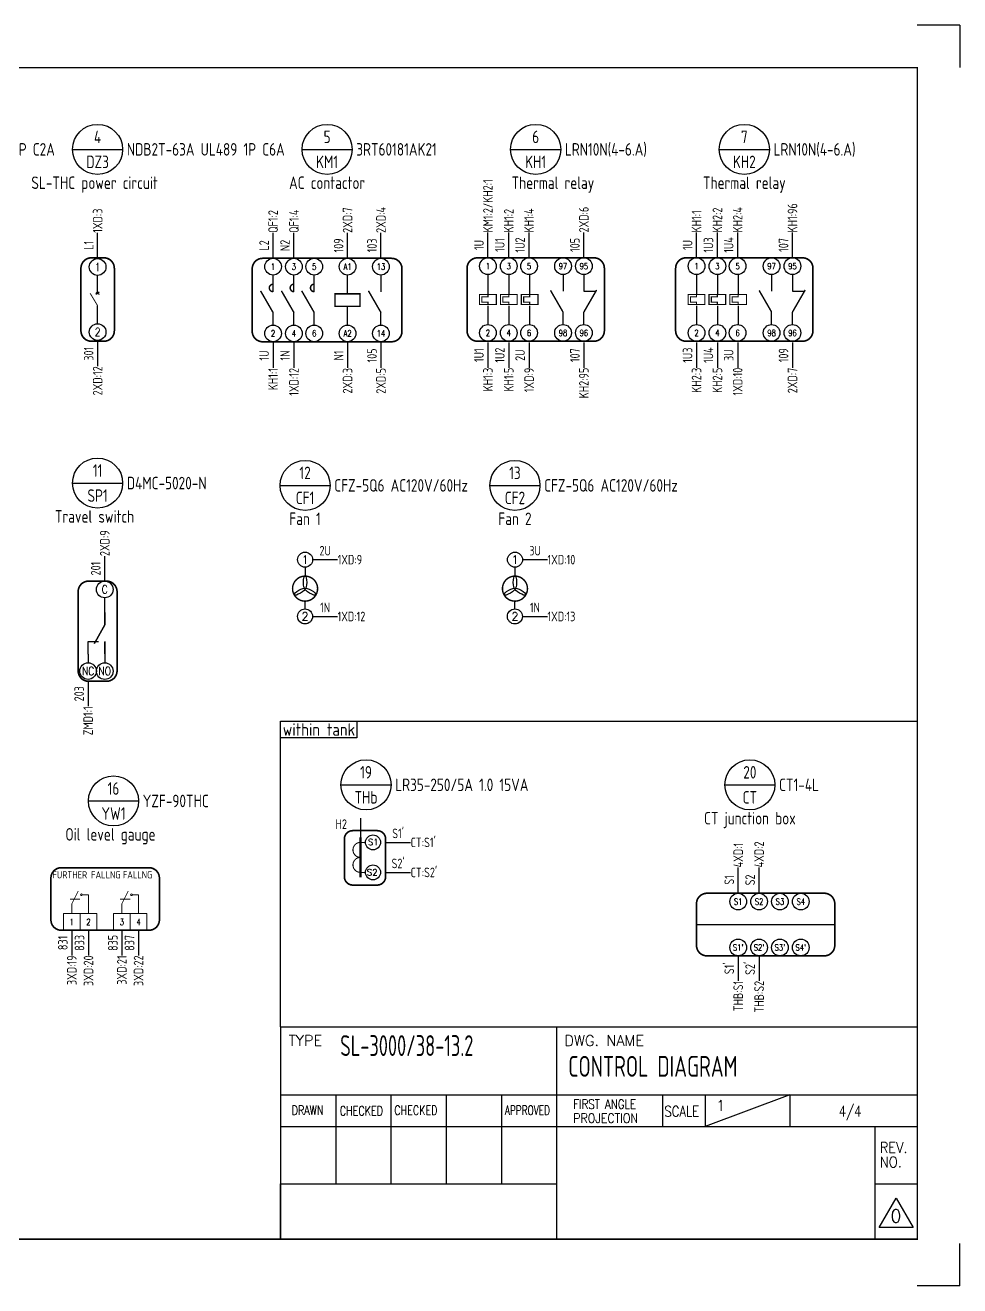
# Model space of a CAD drawing. Header units: millimetres. Extents: x 3839 to 6700, y -15967 to -14234.
# Drawn here: x 5437.4 to 5661.5, y -15966.7 to -15664.5 of the extents above; entities that cross this region are included whole.
import ezdxf
from ezdxf.enums import TextEntityAlignment as Align

# ---------------------------------------------------------------- set-up
doc = ezdxf.new("R2010")
doc.units = ezdxf.units.MM
doc.linetypes.add('DASHDOT', pattern=[1, 0.5, -0.25, 0, -0.25])
doc.layers.get('0').update_dxf_attribs({"lineweight": 15})
for name, color, linetype in [('03', 4, 'Continuous'), ('1', 4, 'Continuous'), ('2', 3, 'Continuous'), ('BORDER', 15, 'Continuous'), ('LY_Partlib2', 7, 'Continuous'), ('LY_TEXT', 7, 'Continuous'), ('MARK', 2, 'Continuous'), ('MXB', 4, 'Continuous'), ('TEXT', 7, 'Continuous')]:
    doc.layers.add(name, color=color, linetype=linetype)
doc.layers.add('paper', color=254, linetype='Continuous', plot=False)
doc.layers.add('铁心', color=3, linetype='Continuous', lineweight=0)
doc.styles.add('DXFS', font='gbenor.shx', dxfattribs={"bigfont": 'gbcbig.shx'})
doc.styles.add('LEAD1', font='complex', dxfattribs={"width": 0.8, "bigfont": 'ahztxt'})
doc.styles.add('MY-GB', font='gbenor.shx', dxfattribs={"width": 0.9, "bigfont": 'gbcbig.shx'})
doc.styles.add('ROMANC', font='romanc')
doc.styles.add('ROMANS', font='romans.shx', dxfattribs={"oblique": 5})
doc.styles.get("Standard").update_dxf_attribs({"font": 'txt', "bigfont": 'gbcbig.shx'})

# ---------------------------------------------------------------- blocks, each defined once
blk = doc.blocks.new('4CA8525D228ADFD39797FB812D361A2E_CDBK-1P')
at = {"color": 7}
blk.add_line((0, 1.5), (0, 5.8), dxfattribs=at)
for p, q in [((0.39, 1.76), (-0.4, 1.24)), ((-0.4, 1.72), (0.39, 1.25)), ((0, -5.8), (0, -1.5))]:
    blk.add_line(p, q)
at = {"const_width": 0.21}
blk.add_lwpolyline([(0, -1.5), (-1.8, 1.5)], dxfattribs=at)
for centre in [(0, 7.8), (0, -7.8)]:
    blk.add_circle(centre, 2)
at = {"layer": 'BORDER', "color": 15, "const_width": 0.4}
blk.add_lwpolyline([(-1.5, -10), (1.5, -10, 0.414214), (4, -7.5), (4, 7.5, 0.414214), (1.5, 10), (-1.5, 10, 0.414214), (-4, 7.5), (-4, -7.5, 0.414214)], format="xyb", close=True, dxfattribs=at)
at = {"color": 2, "width": 0.8}
for s, p in [('1', (0, 7.8)), ('2', (0, -7.8))]:
    blk.add_text(s, height=2, dxfattribs=at).set_placement(p, align=Align.MIDDLE_CENTER)
blk = doc.blocks.new('BCAA3560363A067AEBA006E471909DAE_3RT6')
at = {"color": 7}
for p, q in [((-12.95, 2), (-12.95, 6)), ((-7.95, 2), (-7.95, 6)), ((-3.09, 2), (-3.09, 6)), ((4.91, 1.5), (4.91, 6)), ((12.91, 6), (12.91, 2)), ((-12.95, -6), (-12.95, -3)), ((-7.95, -6), (-7.95, -3)), ((-3.09, -6), (-3.09, -3)), ((4.91, -6), (4.91, -1.5)), ((12.91, -6), (12.91, -3))]:
    blk.add_line(p, q, dxfattribs=at)
at = {"color": 15, "linetype": 'DASHDOT', "ltscale": 10, "const_width": 0.4}
blk.add_lwpolyline([(15.45, -10), (-15.45, -10, -0.414214), (-17.95, -7.5), (-17.95, 7.5, -0.414214), (-15.45, 10), (15.45, 10, -0.414214), (17.95, 7.5), (17.95, -7.5, -0.414214)], format="xyb", close=True, dxfattribs=at)
at = {"color": 7, "const_width": 0.35}
for points in [[(-12.95, 3.8, 1), (-12.95, 2, 1)], [(-7.95, 3.8, 1), (-7.95, 2, 1)], [(-3.09, 3.8, 1), (-3.09, 2, 1)]]:
    blk.add_lwpolyline(points, format="xyb", dxfattribs=at)
for points in [[(-12.95, -3), (-15.95, 2.2)], [(-7.95, -3), (-10.95, 2.2)], [(-3.09, -3), (-6.09, 2.2)], [(12.91, -3), (9.91, 2.2)]]:
    blk.add_lwpolyline(points, dxfattribs=at)
blk.add_lwpolyline([(1.91, 1.5), (1.91, -1.5), (7.91, -1.5), (7.91, 1.5)], close=True, dxfattribs=at)
at = {"layer": 'LY_Partlib2'}
for centre in [(-12.95, 8), (-7.95, 8), (-3.09, 8), (4.91, 8), (12.91, 8), (-12.95, -8), (-7.95, -8), (-3.09, -8), (4.91, -8), (12.91, -8)]:
    blk.add_circle(centre, 2, dxfattribs=at)
at = {"color": 2, "style": 'LEAD1', "width": 0.8}
for s, p in [('1', (-12.95, 8)), ('3', (-7.95, 8)), ('5', (-3.09, 8)), ('A1', (4.91, 8)), ('13', (12.91, 8)), ('2', (-12.95, -8)), ('4', (-7.95, -8)), ('6', (-3.09, -8)), ('A2', (4.91, -8)), ('14', (12.91, -8))]:
    blk.add_text(s, height=1.5, dxfattribs=at).set_placement(p, align=Align.MIDDLE_CENTER)
blk = doc.blocks.new('BDA6CBBFF1F75244D90378F6E38C60C1_3RU6')
at = {"color": 7}
for p, q in [((-11.46, 6.13), (-11.46, 1.33)), ((-6.46, 6.13), (-6.46, 1.33)), ((-1.46, 6.13), (-1.46, 1.33)), ((6.54, 6.13), (6.54, 2.13)), ((11.54, 6.13), (11.54, 2.13)), ((11.54, 2.13), (14.43, 2.13)), ((-11.46, -1.37), (-11.46, -5.87)), ((-6.46, -1.37), (-6.46, -5.87)), ((-1.46, -1.37), (-1.46, -5.87)), ((6.54, -5.87), (6.54, -2.87)), ((11.54, -5.87), (11.54, -2.87))]:
    blk.add_line(p, q, dxfattribs=at)
at = {"color": 15, "linetype": 'DASHDOT', "ltscale": 10, "const_width": 0.4}
blk.add_lwpolyline([(13.95, -9.87), (-13.96, -9.87, -0.414214), (-16.46, -7.37), (-16.46, 7.63, -0.414214), (-13.96, 10.13), (13.95, 10.13, -0.414214), (16.45, 7.63), (16.45, -7.37, -0.414214)], format="xyb", close=True, dxfattribs=at)
at = {"color": 7, "const_width": 0.28}
for points in [[(-13.46, 1.33), (-13.46, -1.07), (-9.46, -1.07), (-9.46, 1.33)], [(-8.46, 1.33), (-8.46, -1.07), (-4.46, -1.07), (-4.46, 1.33)], [(-3.46, 1.33), (-3.46, -1.07), (0.54, -1.07), (0.54, 1.33)]]:
    blk.add_lwpolyline(points, close=True, dxfattribs=at)
at = {"color": 7}
for points, const_width in [([(-11.46, 1.33), (-11.46, 0.77), (-12.9, 0.77), (-12.9, -0.51), (-11.46, -0.51), (-11.46, -1.07)], 0.28), ([(-6.46, 1.33), (-6.46, 0.77), (-7.9, 0.77), (-7.9, -0.51), (-6.46, -0.51), (-6.46, -1.07)], 0.28), ([(-1.46, 1.33), (-1.46, 0.77), (-2.9, 0.77), (-2.9, -0.51), (-1.46, -0.51), (-1.46, -1.07)], 0.28), ([(6.54, -2.87), (3.54, 2.33)], 0.35), ([(11.54, -2.87), (14.59, 2.41)], 0.35)]:
    blk.add_lwpolyline(points, dxfattribs=dict(at, const_width=const_width))
at = {"layer": 'LY_Partlib2'}
for centre in [(-11.46, 8.13), (-6.46, 8.13), (-1.6, 8.13), (6.54, 8.13), (11.54, 8.13), (-11.46, -7.87), (-6.46, -7.87), (-1.6, -7.87), (6.54, -7.87), (11.54, -7.87)]:
    blk.add_circle(centre, 2, dxfattribs=at)
at = {"color": 2, "style": 'LEAD1', "width": 0.8}
for s, p in [('1', (-11.46, 8.13)), ('3', (-6.46, 8.13)), ('5', (-1.6, 8.13)), ('97', (6.54, 8.13)), ('95', (11.54, 8.13)), ('2', (-11.46, -7.87)), ('4', (-6.46, -7.87)), ('6', (-1.6, -7.87)), ('98', (6.54, -7.87)), ('96', (11.54, -7.87))]:
    blk.add_text(s, height=1.5, dxfattribs=at).set_placement(p, align=Align.MIDDLE_CENTER)
blk = doc.blocks.new('AZ7310')
at = {"color": 7}
for p, q in [((2, 4.28), (2, 1.28)), ((2, 4.28), (2, 1.28)), ((2, 4.28), (2, 1.28)), ((2, 4.28), (2, 1.28)), ((2, 1.28), (-0.5, -3.22)), ((-2, -5.72), (-2, -2.72)), ((-2, -2.72), (0.5, -2.72)), ((2, -2.72), (2, -5.72)), ((2, -2.72), (2, -5.72)), ((2, -2.72), (2, -5.72)), ((2, -2.72), (2, -5.72))]:
    blk.add_line(p, q, dxfattribs=at)
at = {"color": 7, "const_width": 0.35}
for points in [[(2, 4.28), (2, 1.28)], [(2, 4.28), (2, 1.28)], [(2, 1.28), (-0.5, -3.22)], [(-2, -2.72), (-2, -5.72)], [(0.5, -2.72), (-2, -2.72)], [(2, -2.72), (2, -5.72)], [(2, -2.72), (2, -5.72)]]:
    blk.add_lwpolyline(points, dxfattribs=at)
at = {"layer": 'TEXT', "color": 0}
for p, q in [((2, 5.41), (2, 7.79)), ((2, 4.28), (2, 5.41)), ((-2, -5.72), (-2, -7.78)), ((2, -5.72), (2, -7.79)), ((2, -11.79), (2, -11.79))]:
    blk.add_line(p, q, dxfattribs=at)
for centre in [(2, 9.79), (-2, -9.78), (2, -9.79)]:
    blk.add_circle(centre, 2, dxfattribs=at)
at = {"layer": 'TEXT', "color": 2, "style": 'LEAD1', "width": 0.8}
for s, p in [('C', (2, 9.79)), ('NC', (-2, -9.78)), ('NO', (2, -9.79))]:
    blk.add_text(s, height=2, dxfattribs=at).set_placement(p, align=Align.MIDDLE)
blk = doc.blocks.new('75E3BA70FDA021288FC9CBEAAF4B12C3_AZ7130')
at = {"color": 15}
blk.add_lwpolyline([(-2.16, -12.23, 0.4, 0.4, 0), (2.16, -12.23, 0.4, 0.4, 0.414214), (4.66, -9.73, 0.4, 0.4, 0), (4.66, 9.28, 0.4, 0.4, 0.414214), (2.16, 11.78, 0.4, 0.4, 0), (-2.16, 11.78, 0.4, 0.4, 0.414214), (-4.66, 9.28, 0.4, 0.4, 0), (-4.66, -9.73, 0.4, 0.4, 0.414214)], format="xyseb", close=True, dxfattribs=at)
blk.add_blockref('AZ7310', (-0.29, 0))
blk = doc.blocks.new('AE0DE3D67C398DD5B121099B6AFDF779_FS-220V')
at = {"color": 7}
for p, q in [((0, 4.86), (0, 2.86)), ((0, -5.14), (0, -3.14))]:
    blk.add_line(p, q, dxfattribs=at)
at = {"color": 7, "const_width": 0.35}
blk.add_lwpolyline([(0, 2.86, 1), (0, -3.14, 1), (0, 2.86, -0.185156)], format="xyb", dxfattribs=at)
for centre in [(0.01, 6.81), (-0.01, -6.8)]:
    blk.add_circle(centre, 1.8)
at = {"color": 7, "lineweight": 30}
for centre, major_axis in [((-1.3, -0.89), (1.3, 0.75)), ((0, 1.36), (0, -1.5)), ((1.3, -0.89), (-1.3, 0.75))]:
    blk.add_ellipse(centre, major_axis=major_axis, ratio=0.266667, dxfattribs=at)
at = {"color": 2, "style": 'ROMANC'}
for s, p in [('1', (0.01, 6.81)), ('2', (-0.01, -6.8))]:
    blk.add_text(s, height=1.98, dxfattribs=at).set_placement(p, align=Align.MIDDLE)
blk = doc.blocks.new('466CDD1B2116BE26E43F0573AE26F031_BH-066 200-5')
at = {"color": 7, "const_width": 0.252}
for points in [[(-1.09, 0.11, -1), (-1.09, 3.71), (0.11, 3.71)], [(0.11, -3.49), (-1.09, -3.49, -1), (-1.09, 0.11, -2.414214)]]:
    blk.add_lwpolyline(points, format="xyb", dxfattribs=at)
at = {"color": 7, "const_width": 0.504}
blk.add_lwpolyline([(-1.09, -4.69), (-1.09, 4.91)], dxfattribs=at)
for centre in [(1.91, 3.71), (1.91, -3.49)]:
    blk.add_circle(centre, 1.8)
at = {"layer": 'BORDER'}
blk.add_lwpolyline([(-2.95, -6.52, 0.4, 0.4, 0), (2.94, -6.52, 0.4, 0.4, 0.414214), (4.94, -4.52, 0.4, 0.4, 0), (4.94, 4.52, 0.4, 0.4, 0.414214), (2.94, 6.52, 0.4, 0.4, 0), (-2.95, 6.52, 0.4, 0.4, 0.414214), (-4.95, 4.52, 0.4, 0.4, 0), (-4.95, -4.52, 0.4, 0.4, 0.414214)], format="xyseb", close=True, dxfattribs=at)
at = {"layer": 'MARK', "style": 'ROMANC'}
for s, p in [('S1', (0.71, 3.05)), ('S2', (0.44, -4.23))]:
    blk.add_text(s, height=1.498, dxfattribs=at).set_placement(p)

msp = doc.modelspace()

# ---------------------------------------------------------------- linework, layer by layer
at = {"linetype": 'Continuous'}
for p, q in [((5448.21, -15873.97), (5450.57, -15873.97)), ((5448.61, -15875.11), (5450.1, -15872.09)), ((5451.11, -15872.95), (5452.61, -15872.95)), ((5452.61, -15877.45), (5452.61, -15872.95)), ((5460.21, -15873.97), (5462.57, -15873.97)), ((5460.61, -15875.11), (5462.1, -15872.09)), ((5463.11, -15872.95), (5464.61, -15872.95)), ((5464.61, -15877.45), (5464.61, -15872.95)), ((5448.61, -15877.45), (5448.61, -15875.11)), ((5460.61, -15877.45), (5460.61, -15875.11))]:
    msp.add_line(p, q, dxfattribs=at)
at = {"color": 15, "linetype": 'DASHDOT', "ltscale": 10, "const_width": 0.4}
for points in [[(5467.11, -15881.45), (5446.11, -15881.45, -0.414214), (5443.61, -15878.95), (5443.61, -15868.95, -0.414214), (5446.11, -15866.45), (5467.11, -15866.45, -0.414214), (5469.61, -15868.95), (5469.61, -15878.95, -0.414214)], [(5629, -15887.58), (5600.86, -15887.58, -0.414214), (5598.36, -15885.08), (5598.36, -15875.08, -0.414214), (5600.86, -15872.58), (5629, -15872.58, -0.414214), (5631.5, -15875.08), (5631.5, -15885.08, -0.414214)]]:
    msp.add_lwpolyline(points, format="xyb", close=True, dxfattribs=at)
for points in [[(5446.61, -15877.45), (5450.61, -15877.45), (5450.61, -15881.45), (5446.61, -15881.45)], [(5446.61, -15877.45), (5454.61, -15877.45), (5454.61, -15881.45), (5446.61, -15881.45)], [(5458.61, -15877.45), (5462.61, -15877.45), (5462.61, -15881.45), (5458.61, -15881.45)], [(5462.61, -15877.45), (5466.61, -15877.45), (5466.61, -15881.45), (5462.61, -15881.45)]]:
    msp.add_lwpolyline(points, close=True)
at = {"linetype": 'Continuous'}
for centre in [(5450.9, -15872.95), (5462.9, -15872.95)]:
    msp.add_circle(centre, 0.204, dxfattribs=at)
for points in [[(5449.97, -15873.88), (5449.97, -15874.07), (5450.57, -15873.97)], [(5461.97, -15873.88), (5461.97, -15874.07), (5462.57, -15873.97)]]:
    msp.add_solid(points, dxfattribs=at)
at = {"layer": '1', "const_width": 0.356}
msp.add_lwpolyline([(5260.56, -15955.49), (5651.29, -15955.49), (5651.29, -15674.65), (5260.56, -15674.65), (5260.56, -15955.49)], dxfattribs=at)
at = {"layer": '2'}
for p, q in [((5498.66, -15904.61), (5651.29, -15904.61)), ((5498.66, -15904.61), (5498.66, -15955.49)), ((5564.8, -15904.61), (5564.8, -15955.49)), ((5498.66, -15920.89), (5651.29, -15920.89)), ((5511.89, -15920.89), (5511.89, -15942.23)), ((5525.12, -15920.89), (5525.12, -15942.23)), ((5538.35, -15920.89), (5538.35, -15942.23)), ((5551.58, -15920.89), (5551.58, -15942.23)), ((5590.24, -15920.89), (5590.24, -15928.52)), ((5620.77, -15920.89), (5600.42, -15928.52)), ((5600.42, -15920.89), (5600.42, -15928.52)), ((5620.77, -15920.89), (5620.77, -15928.52)), ((5498.66, -15928.52), (5564.8, -15928.52)), ((5564.8, -15928.52), (5651.29, -15928.52)), ((5641.12, -15928.52), (5641.12, -15955.49)), ((5498.66, -15942.23), (5564.8, -15942.23)), ((5498.66, -15955.46), (5498.66, -15942.23)), ((5641.12, -15942.23), (5651.29, -15942.23)), ((5642.14, -15952.69), (5646.21, -15945.64)), ((5646.21, -15945.64), (5650.28, -15952.69)), ((5650.28, -15952.69), (5642.14, -15952.69))]:
    msp.add_line(p, q, dxfattribs=at)
at = {"layer": 'LY_Partlib2'}
for p, q in [((5498.66, -15831.34), (5516.93, -15831.34)), ((5498.66, -15904.61), (5498.66, -15831.34)), ((5498.66, -15831.34), (5651.29, -15831.34)), ((5516.93, -15831.34), (5516.93, -15835.32)), ((5516.93, -15835.32), (5498.66, -15835.32)), ((5517.81, -15854.59), (5517.81, -15859.18)), ((5598.36, -15880.08), (5631.5, -15880.08))]:
    msp.add_line(p, q, dxfattribs=at)
for centre in [(5608.36, -15874.58), (5613.36, -15874.58), (5618.36, -15874.58), (5623.36, -15874.58), (5608.36, -15885.58), (5613.36, -15885.58), (5618.36, -15885.58), (5623.36, -15885.58)]:
    msp.add_circle(centre, 2, dxfattribs=at)
at = {"layer": 'LY_TEXT'}
for p, q in [((5454.81, -15720.24), (5454.81, -15714.24)), ((5496.86, -15720.27), (5496.86, -15714.27)), ((5501.86, -15720.27), (5501.86, -15714.27)), ((5514.72, -15720.27), (5514.72, -15714.27)), ((5522.72, -15720.27), (5522.72, -15714.27)), ((5548.36, -15720.16), (5548.36, -15714.16)), ((5553.36, -15720.16), (5553.36, -15714.16)), ((5558.22, -15720.16), (5558.22, -15714.16)), ((5571.36, -15720.16), (5571.36, -15714.16)), ((5598.37, -15720.16), (5598.37, -15714.16)), ((5603.37, -15720.16), (5603.37, -15714.16)), ((5608.23, -15720.16), (5608.23, -15714.16)), ((5621.37, -15720.16), (5621.37, -15714.16)), ((5454.81, -15740.24), (5454.81, -15746.24)), ((5496.86, -15740.65), (5496.86, -15746.65)), ((5501.86, -15740.65), (5501.86, -15746.65)), ((5514.72, -15740.65), (5514.72, -15746.65)), ((5522.72, -15740.65), (5522.72, -15746.65)), ((5548.36, -15740.58), (5548.36, -15746.58)), ((5553.36, -15740.58), (5553.36, -15746.58)), ((5558.22, -15740.58), (5558.22, -15746.58)), ((5571.36, -15740.58), (5571.36, -15746.58)), ((5598.37, -15740.58), (5598.37, -15746.58)), ((5603.37, -15740.58), (5603.37, -15746.58)), ((5608.23, -15740.58), (5608.23, -15746.58)), ((5621.37, -15740.58), (5621.37, -15746.58)), ((5456.51, -15797.74), (5456.51, -15791.74)), ((5506.34, -15792.6), (5512.34, -15792.6)), ((5556.65, -15792.6), (5562.65, -15792.6)), ((5506.32, -15806.22), (5512.32, -15806.22)), ((5556.63, -15806.22), (5562.63, -15806.22)), ((5452.51, -15821.75), (5452.51, -15827.75)), ((5523.83, -15860.38), (5529.83, -15860.38)), ((5523.83, -15867.58), (5529.83, -15867.58)), ((5608.36, -15872.38), (5608.36, -15866.38)), ((5613.36, -15872.38), (5613.36, -15866.38)), ((5448.61, -15881.48), (5448.61, -15887.48)), ((5452.61, -15881.48), (5452.61, -15887.48)), ((5460.61, -15881.48), (5460.61, -15887.48)), ((5464.61, -15881.48), (5464.61, -15887.48)), ((5608.36, -15887.58), (5608.36, -15893.58)), ((5613.36, -15887.58), (5613.36, -15893.58))]:
    msp.add_line(p, q, dxfattribs=at)
at = {"layer": 'MARK'}
for p, q in [((5448.8, -15694.24), (5460.8, -15694.24)), ((5503.81, -15694.24), (5515.81, -15694.24)), ((5553.81, -15694.24), (5565.81, -15694.24)), ((5603.82, -15694.24), (5615.82, -15694.24)), ((5448.8, -15774.24), (5460.8, -15774.24)), ((5498.53, -15774.8), (5510.53, -15774.8)), ((5548.84, -15774.8), (5560.84, -15774.8)), ((5513.14, -15846.58), (5525.14, -15846.58)), ((5605.15, -15846.58), (5617.15, -15846.58)), ((5452.61, -15850.45), (5464.61, -15850.45))]:
    msp.add_line(p, q, dxfattribs=at)
for centre in [(5454.8, -15694.24), (5509.81, -15694.24), (5559.81, -15694.24), (5609.82, -15694.24), (5454.8, -15774.24), (5504.53, -15774.8), (5554.84, -15774.8), (5519.14, -15846.58), (5611.15, -15846.58), (5458.61, -15850.45)]:
    msp.add_circle(centre, 6, dxfattribs=at)
at = {"layer": 'paper'}
for p, q in [((5661.47, -15664.47), (5651.29, -15664.47)), ((5661.47, -15664.47), (5661.47, -15674.65)), ((5661.47, -15966.68), (5661.47, -15956.51)), ((5661.47, -15966.68), (5651.29, -15966.68))]:
    msp.add_line(p, q, dxfattribs=at)
at = {"layer": '铁心'}
msp.add_lwpolyline([(5561.62, -15904.61), (5651.29, -15904.61), (5651.29, -15909.87)], dxfattribs=at)

# ---------------------------------------------------------------- block references
at = {"layer": 'LY_Partlib2'}
for name, p in [('4CA8525D228ADFD39797FB812D361A2E_CDBK-1P', (5454.81, -15730.24)), ('BCAA3560363A067AEBA006E471909DAE_3RT6', (5509.81, -15730.36)), ('BDA6CBBFF1F75244D90378F6E38C60C1_3RU6', (5559.82, -15730.37)), ('BDA6CBBFF1F75244D90378F6E38C60C1_3RU6', (5609.82, -15730.37)), ('AE0DE3D67C398DD5B121099B6AFDF779_FS-220V', (5504.53, -15799.41)), ('AE0DE3D67C398DD5B121099B6AFDF779_FS-220V', (5554.84, -15799.41)), ('75E3BA70FDA021288FC9CBEAAF4B12C3_AZ7130', (5454.8, -15809.53)), ('466CDD1B2116BE26E43F0573AE26F031_BH-066 200-5', (5518.9, -15864.09))]:
    msp.add_blockref(name, p, dxfattribs=at)

# ---------------------------------------------------------------- texts
at = {"color": 2, "style": 'LEAD1', "width": 0.8}
for s, p in [('S1', (5608.36, -15874.58)), ('S2', (5613.36, -15874.58)), ('S3', (5618.36, -15874.58)), ('S4', (5623.36, -15874.58)), ('1', (5448.61, -15879.45)), ('2', (5452.61, -15879.45)), ('3', (5460.61, -15879.45)), ('4', (5464.61, -15879.45)), ("S1'", (5608.36, -15885.58)), ("S2'", (5613.36, -15885.58)), ("S3'", (5618.36, -15885.58)), ("S4'", (5623.36, -15885.58))]:
    msp.add_text(s, height=1.5, dxfattribs=at).set_placement(p, align=Align.MIDDLE_CENTER)
at = {"layer": '03', "color": 4, "style": 'DXFS'}
for s, height, p in [('FURTHER FALLNG', 1.7424, (5452.15, -15868.15)), ('FALLNG', 1.742, (5464.39, -15868.15))]:
    msp.add_text(s, height=height, dxfattribs=at).set_placement(p, align=Align.MIDDLE_CENTER)
at = {"layer": '2', "style": 'ROMANS'}
for s, height, p in [('TYPE', 2.544, (5500.57, -15909.16)), ('DWG. NAME', 2.544, (5566.71, -15909.16)), ('1', 2.54, (5603.06, -15924.72))]:
    msp.add_text(s, height=height, dxfattribs=at).set_placement(p)
for s, height, width, p in [('FIRST ANGLE', 2.2386, 0.8, (5568.82, -15924.27)), ('4/4', 2.544, 0.8, (5632.48, -15926.12)), ('DRAWN', 2.239, 0.75, (5501.31, -15925.73)), ('CHECKED', 2.239, 0.75, (5512.86, -15925.87)), ('CHECKED', 2.239, 0.75, (5525.91, -15925.73)), ('APPROVED', 2.239, 0.7, (5552.43, -15925.73)), ('PROJECTION', 2.239, 0.86, (5568.82, -15927.63)), ('SCALE', 2.544, 0.8, (5590.69, -15926.12)), ('REV.', 2.544, 0.9, (5642.28, -15934.82)), ('NO.', 2.544, 0.9, (5642.28, -15938.29))]:
    msp.add_text(s, height=height, dxfattribs=dict(at, width=width)).set_placement(p)
at = {"layer": '2', "color": 4, "style": 'ROMANS'}
msp.add_text('0', height=3.05, dxfattribs=at).set_placement((5644.84, -15951.47))
at = {"layer": 'LY_Partlib2', "style": 'MY-GB'}
msp.add_text('within tank', height=3, dxfattribs=at).set_placement((5507.87, -15833.33), align=Align.MIDDLE)
at = {"layer": 'LY_TEXT', "style": 'MY-GB', "width": 0.9}
for s, p in [('KM1:2/KH2:1', (5548.36, -15714.16)), ('1XD:3', (5454.81, -15714.24)), ('QF1:4', (5501.86, -15714.27)), ('2XD:7', (5514.72, -15714.27)), ('2XD:4', (5522.72, -15714.27)), ('KH1:2', (5553.36, -15714.16)), ('KH1:4', (5558.22, -15714.16)), ('2XD:6', (5571.36, -15714.16)), ('KH2:2', (5603.37, -15714.16)), ('KH2:4', (5608.23, -15714.16)), ('KH1:96', (5621.37, -15714.16)), ('QF1:2', (5496.86, -15714.27)), ('KH1:1', (5598.37, -15714.16)), ('2XD:9', (5456.51, -15791.74)), ('4XD:1', (5608.36, -15866.38)), ('4XD:2', (5613.36, -15866.38))]:
    msp.add_text(s, height=2.3, rotation=90, dxfattribs=at).set_placement(p, align=Align.MIDDLE_LEFT)
for s, p in [('L1', (5453.81, -15717.24)), ('L2', (5495.86, -15717.27)), ('N2', (5500.86, -15717.27)), ('109', (5513.72, -15717.27)), ('103', (5521.72, -15717.27)), ('1U', (5547.36, -15717.16)), ('1U1', (5552.36, -15717.16)), ('1U2', (5557.22, -15717.16)), ('105', (5570.36, -15717.16)), ('1U', (5597.37, -15717.16)), ('1U3', (5602.37, -15717.16)), ('1U4', (5607.23, -15717.16)), ('107', (5620.37, -15717.16)), ('301', (5453.81, -15743.24)), ('1U2', (5552.36, -15743.58)), ('1U3', (5597.37, -15743.58)), ('1U4', (5602.37, -15743.58)), ('1U', (5495.86, -15743.65)), ('1N', (5500.86, -15743.65)), ('N1', (5513.72, -15743.65)), ('105', (5521.72, -15743.65)), ('1U1', (5547.36, -15743.58)), ('2U', (5557.22, -15743.58)), ('107', (5570.36, -15743.58)), ('3U', (5607.23, -15743.58)), ('109', (5620.37, -15743.58)), ('201', (5455.51, -15794.74)), ('203', (5451.51, -15824.75)), ('S1', (5607.36, -15869.38)), ('S2', (5612.36, -15869.38)), ('831', (5447.61, -15884.48)), ('833', (5451.61, -15884.48)), ('835', (5459.61, -15884.48)), ('837', (5463.61, -15884.48)), ("S1'", (5607.36, -15890.58)), ("S2'", (5612.36, -15890.58))]:
    msp.add_text(s, height=2.3, rotation=90, dxfattribs=at).set_placement(p, align=Align.CENTER)
for s, p in [('2XD:12', (5454.81, -15746.24)), ('KH1:1', (5496.86, -15746.65)), ('1XD:12', (5501.86, -15746.65)), ('2XD:3', (5514.72, -15746.65)), ('2XD:5', (5522.72, -15746.65)), ('KH1:3', (5548.36, -15746.58)), ('KH1:5', (5553.36, -15746.58)), ('1XD:9', (5558.22, -15746.58)), ('KH2:95', (5571.36, -15746.58)), ('KH2:3', (5598.37, -15746.58)), ('KH2:5', (5603.37, -15746.58)), ('1XD:10', (5608.23, -15746.58)), ('2XD:7', (5621.37, -15746.58)), ('ZMD1:1', (5452.51, -15827.75)), ('3XD:19', (5448.61, -15887.48)), ('3XD:20', (5452.61, -15887.48)), ('3XD:21', (5460.61, -15887.48)), ('3XD:22', (5464.61, -15887.48)), ('THB:S1', (5608.36, -15893.58)), ('THB:S2', (5613.36, -15893.58))]:
    msp.add_text(s, height=2.3, rotation=90, dxfattribs=at).set_placement(p, align=Align.MIDDLE_RIGHT)
for s, p in [('2U', (5509.34, -15791.6)), ('3U', (5559.65, -15791.6)), ('1N', (5509.32, -15805.22)), ('1N', (5559.63, -15805.22)), ('H2', (5513.21, -15857.16)), ("S1'", (5526.83, -15859.38)), ("S2'", (5526.83, -15866.58))]:
    msp.add_text(s, height=2.3, dxfattribs=at).set_placement(p, align=Align.CENTER)
for s, p in [('1XD:9', (5512.34, -15792.6)), ('1XD:10', (5562.65, -15792.6)), ('1XD:12', (5512.32, -15806.22)), ('1XD:13', (5562.63, -15806.22)), ("CT:S1'", (5529.83, -15860.38)), ("CT:S2'", (5529.83, -15867.58))]:
    msp.add_text(s, height=2.3, dxfattribs=at).set_placement(p, align=Align.MIDDLE_LEFT)
at = {"layer": 'MARK', "style": 'MY-GB', "width": 0.9}
for s, p in [('4', (5454.8, -15691.24)), ('5', (5509.81, -15691.24)), ('6', (5559.81, -15691.24)), ('7', (5609.82, -15691.24)), ('DZ3', (5454.8, -15697.24)), ('KM1', (5509.81, -15697.24)), ('KH1', (5559.81, -15697.24)), ('KH2', (5609.82, -15697.24)), ('11', (5454.8, -15771.24)), ('12', (5504.53, -15771.8)), ('13', (5554.84, -15771.8)), ('SP1', (5454.8, -15777.24)), ('CF1', (5504.53, -15777.8)), ('CF2', (5554.84, -15777.8)), ('19', (5519.14, -15843.58)), ('20', (5611.15, -15843.58)), ('16', (5458.61, -15847.45)), ('THb', (5519.14, -15849.58)), ('CT', (5611.15, -15849.58)), ('YW1', (5458.61, -15853.45))]:
    msp.add_text(s, height=3, dxfattribs=at).set_placement(p, align=Align.MIDDLE_CENTER)
for s, p in [('NDB2T-63A UL489 1P C2A', (5406.8, -15694.24)), ('NDB2T-63A UL489 1P C6A', (5461.8, -15694.24)), ('3RT60181AK21', (5516.81, -15694.24)), ('LRN10N(4-6.A) ', (5566.81, -15694.24)), ('LRN10N(4-6.A) ', (5616.82, -15694.24)), ('D4MC-5020-N ', (5461.8, -15774.24)), ('CFZ-5Q6 AC120V/60Hz', (5511.53, -15774.8)), ('CFZ-5Q6 AC120V/60Hz', (5561.84, -15774.8)), ('LR35-250/5A 1.0 15VA', (5526.14, -15846.58)), ('CT1-4L', (5618.15, -15846.58)), ('YZF-90THC', (5465.61, -15850.45))]:
    msp.add_text(s, height=3, dxfattribs=at).set_placement(p, align=Align.MIDDLE_LEFT)
at = {"layer": 'MXB', "style": 'MY-GB'}
for s, width, p in [('SL-3000/38-13.2', 0.75, (5512.95, -15911.6)), ('CONTROL DIAGRAM', 0.8, (5567.62, -15916.57))]:
    msp.add_text(s, height=5, dxfattribs=dict(at, width=width)).set_placement(p)
at = {"layer": 'TEXT', "style": 'MY-GB', "width": 0.9}
for s, p in [('SL-THC power circuit ', (5454.8, -15702.24)), ('AC contactor', (5509.81, -15702.24)), ('Thermal relay', (5563.94, -15702.24)), ('Thermal relay', (5609.82, -15702.24)), ('Travel switch ', (5454.8, -15782.24)), ('Fan 1', (5504.53, -15782.8)), ('Fan 2', (5554.84, -15782.8)), ('CT junction box', (5611.15, -15854.58)), ('Oil level gauge ', (5458.61, -15858.45))]:
    msp.add_text(s, height=3, dxfattribs=at).set_placement(p, align=Align.MIDDLE_CENTER)

doc.saveas('drawing.dxf')
